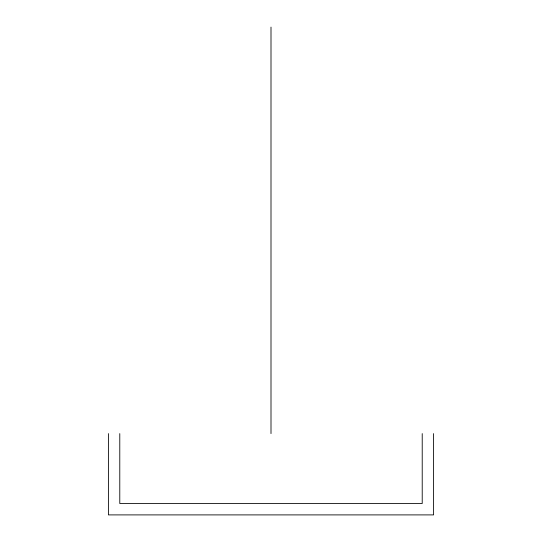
<?xml version="1.0" encoding="UTF-8"?>
<svg xmlns="http://www.w3.org/2000/svg" width="542" height="542" viewBox="0 0 542 542"><rect width="100%" height="100%" fill="white"/><g stroke="black" fill="none" stroke-linecap="round" stroke-linejoin="round"><path stroke-width="0.81" d="M433.6 433.6L433.6 514.9L108.4 514.9L108.4 433.6M422.218 433.6L422.218 503.518L119.782 503.518L119.782 433.6M271 27.1L271 433.6"/></g></svg>
